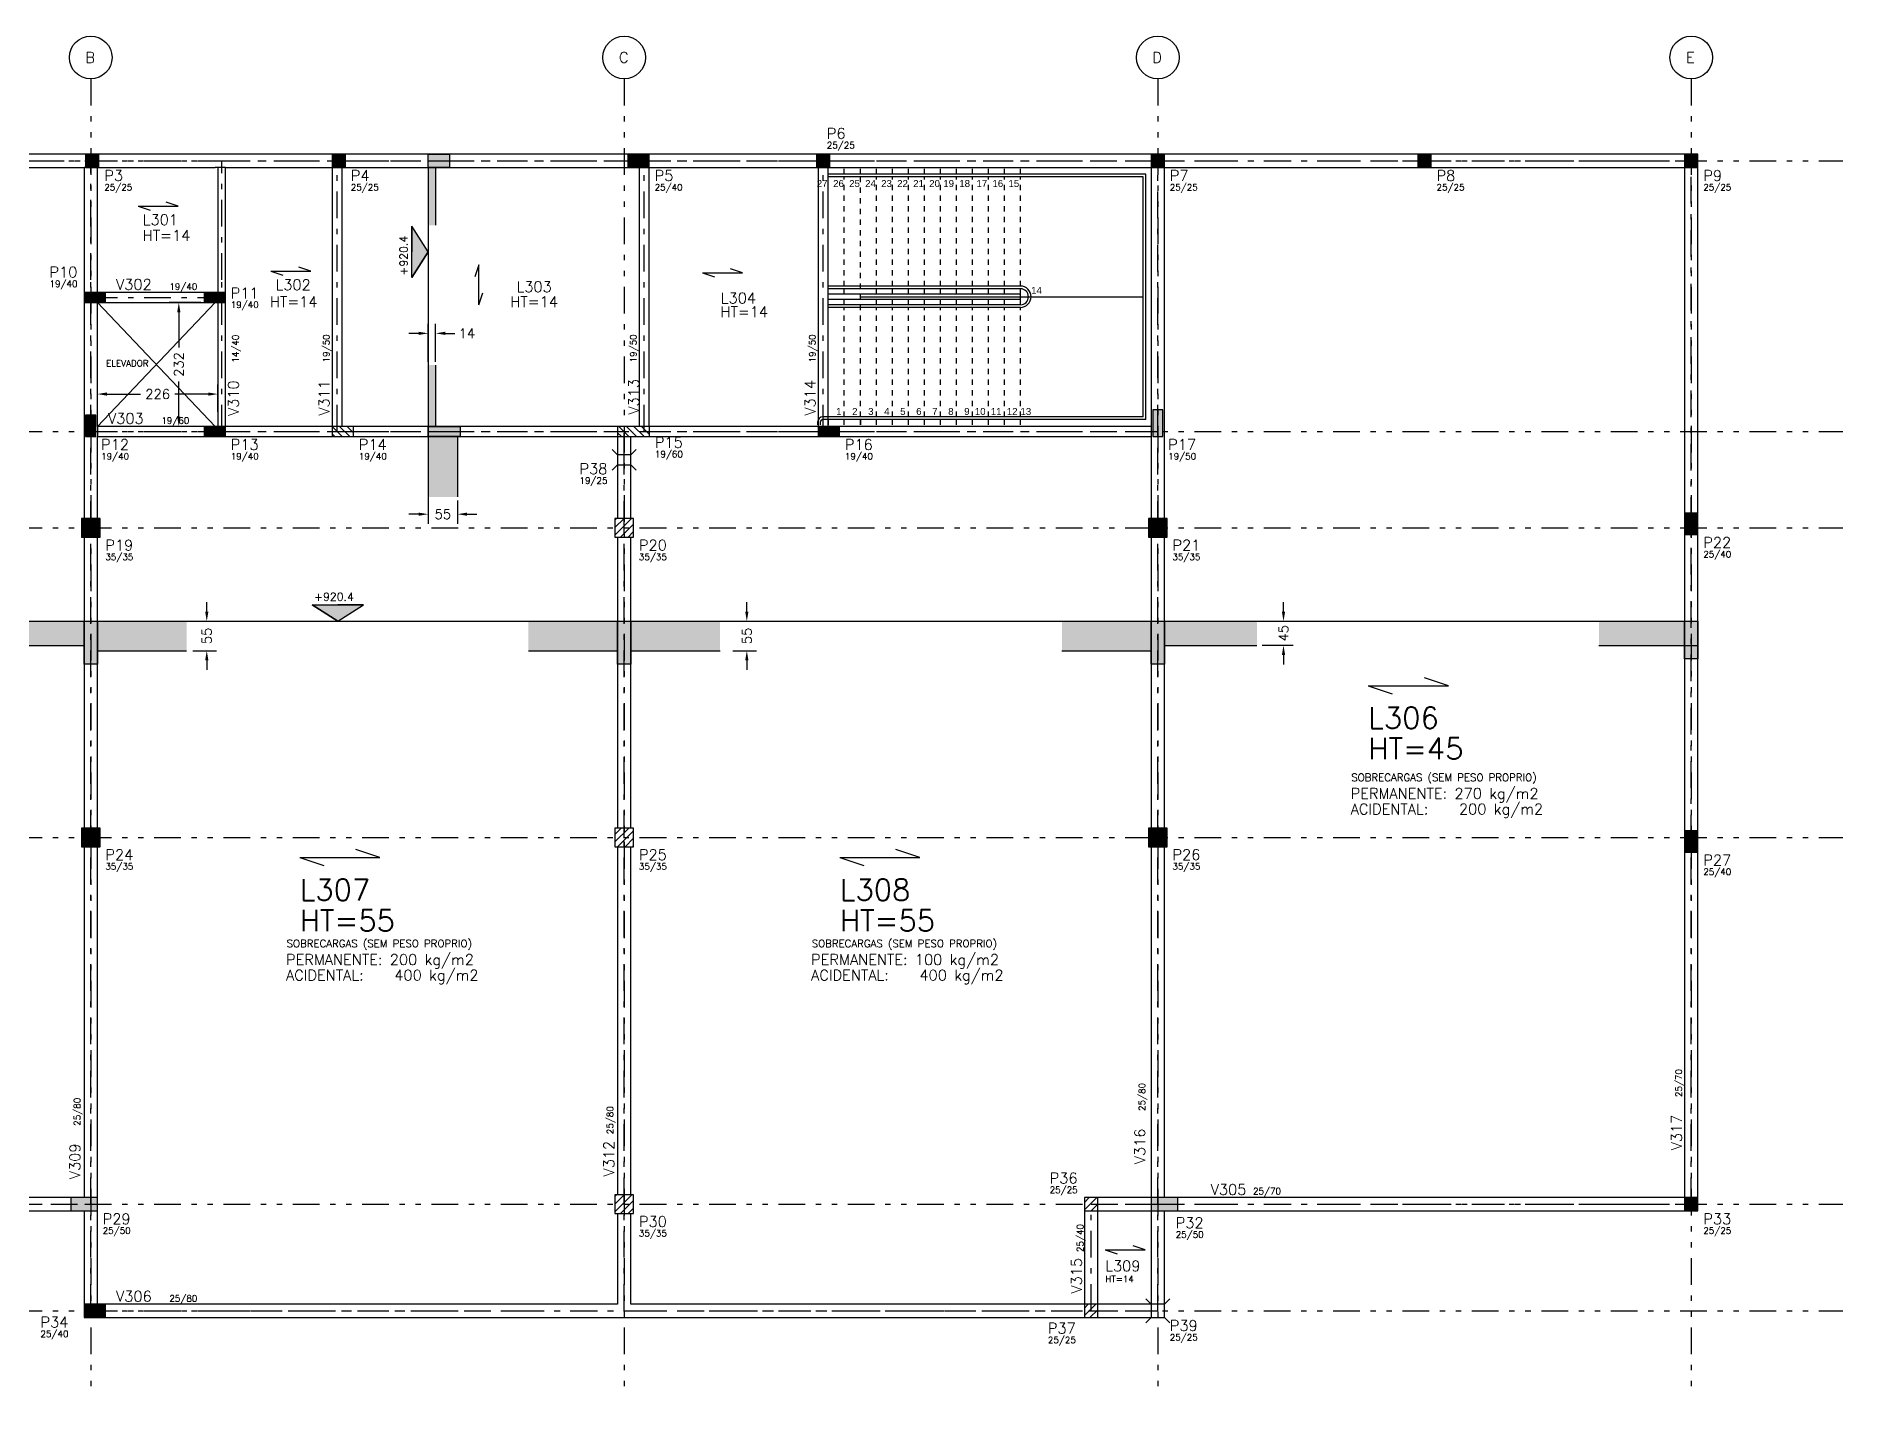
# Model space of a CAD drawing. Extents: x 264 to 383, y 0 to 84.
# Drawn here: x 283.65 to 317.51, y 37.25 to 62.71 of the extents above; entities that cross this region are included whole.
import ezdxf
from ezdxf.enums import TextEntityAlignment as Align

# ---------------------------------------------------------------- set-up
doc = ezdxf.new("R2010")
doc.units = 0
doc.header["$MEASUREMENT"] = 0
for name, pattern in [('CONTINU', [0]), ('DASHED', [0.75, 0.5, -0.25]), ('ESTILO_TQS_0003', [0.91, 0.5, -0.2, 0.01, -0.2]), ('ESTILO_TQS_0004', [1.12, 0.5, -0.2, 0.01, -0.2, 0.01, -0.2])]:
    doc.linetypes.add(name, pattern=pattern)
doc.layers.get('0').update_dxf_attribs({"linetype": 'CONTINUOUS'})
doc.layers.get('Defpoints').update_dxf_attribs({"linetype": 'CONTINUOUS'})
for name, color, linetype in [('1', 1, 'CONTINUOUS'), ('10', 10, 'CONTINUOUS'), ('2', 2, 'CONTINUOUS'), ('3', 3, 'CONTINUOUS'), ('4', 4, 'CONTINUOUS'), ('6', 6, 'CONTINUOUS'), ('7', 7, 'CONTINUOUS'), ('9', 9, 'CONTINUOUS'), ('COTA', 1, 'CONTINUOUS')]:
    doc.layers.add(name, color=color, linetype=linetype)
doc.styles.get("Standard").update_dxf_attribs({"font": 'ROMANS.SHX'})
doc.styles.add('STYLE0', font='arial.ttf', dxfattribs={"height": 0.2})
doc.dimstyles.get("Standard").update_dxf_attribs({"dimtxt": 0.18, "dimasz": 0.18, "dimexe": 0.18, "dimexo": 0.0625, "dimgap": 0.09, "dimtad": 0, "dimdec": 4, "dimzin": 0, "dimdsep": 46, "dimtxsty": 'Standard', "dimcen": 0.09, "dimadec": 0, "dimazin": 0, "dimtfac": 1, "dimtdec": 4, "dimtofl": 0, "dimtmove": 0, "dimatfit": 3, "dimfxl": 1, "dimtolj": 1, "dimtzin": 0, "dimarcsym": 0})

# ---------------------------------------------------------------- blocks, each defined once
blk = doc.blocks.new('EDCA')
at = {"layer": 'COTA'}
for p, q in [((308.167, 71.104), (308.167, 71.204)), ((308.167, 71.104), (308.167, 71.204)), ((308.467, 71.104), (308.467, 71.204)), ((308.767, 71.104), (308.767, 71.204)), ((309.067, 71.104), (309.067, 71.204)), ((309.367, 71.104), (309.367, 71.204)), ((309.667, 71.104), (309.667, 71.204)), ((309.967, 71.104), (309.967, 71.204)), ((310.267, 71.104), (310.267, 71.204)), ((310.567, 71.104), (310.567, 71.204)), ((310.867, 71.104), (310.867, 71.204)), ((311.167, 71.104), (311.167, 71.204)), ((311.467, 71.104), (311.467, 71.204)), ((311.767, 71.104), (311.767, 71.204)), ((314.117, 71.104), (308.167, 71.104)), ((314.067, 71.054), (308.167, 71.054)), ((314.067, 66.554), (314.067, 71.054)), ((314.117, 66.504), (314.117, 71.104)), ((311.767, 69.004), (308.167, 69.004)), ((308.167, 68.854), (308.167, 69.004)), ((311.767, 68.954), (308.167, 68.954)), ((308.167, 68.854), (308.167, 68.954)), ((311.767, 68.854), (308.167, 68.854)), ((311.767, 68.754), (308.167, 68.754)), ((308.167, 68.604), (308.167, 68.754)), ((308.167, 68.654), (308.167, 68.754)), ((308.467, 68.854), (308.467, 68.954)), ((308.467, 68.654), (308.467, 68.754)), ((308.767, 68.804), (314.067, 68.804)), ((309.067, 68.854), (309.067, 68.954)), ((309.067, 68.654), (309.067, 68.754)), ((309.367, 68.854), (309.367, 68.954)), ((309.367, 68.654), (309.367, 68.754)), ((309.667, 68.854), (309.667, 68.954)), ((309.667, 68.654), (309.667, 68.754)), ((309.967, 68.854), (309.967, 68.954)), ((309.967, 68.654), (309.967, 68.754)), ((310.267, 68.854), (310.267, 68.954)), ((310.267, 68.654), (310.267, 68.754)), ((310.567, 68.854), (310.567, 68.954)), ((310.567, 68.654), (310.567, 68.754)), ((310.867, 68.854), (310.867, 68.954)), ((310.867, 68.654), (310.867, 68.754)), ((311.167, 68.854), (311.167, 68.954)), ((311.167, 68.654), (311.167, 68.754)), ((311.467, 68.854), (311.467, 68.954)), ((311.467, 68.654), (311.467, 68.754)), ((311.767, 68.654), (311.767, 68.954)), ((311.767, 68.654), (308.167, 68.654)), ((311.767, 68.604), (308.167, 68.604)), ((307.967, 66.454), (307.967, 66.404)), ((308.017, 66.454), (308.017, 66.404)), ((314.067, 66.554), (308.067, 66.554)), ((314.117, 66.504), (308.067, 66.504)), ((308.167, 66.404), (308.167, 66.504)), ((308.167, 66.404), (308.167, 66.504)), ((308.167, 66.504), (308.167, 66.404)), ((308.167, 66.404), (308.167, 66.504)), ((308.467, 66.404), (308.467, 66.504)), ((308.767, 66.404), (308.767, 66.504)), ((308.767, 66.504), (308.767, 66.404)), ((309.067, 66.404), (309.067, 66.504)), ((309.367, 66.404), (309.367, 66.504)), ((309.667, 66.404), (309.667, 66.504)), ((309.967, 66.404), (309.967, 66.504)), ((310.267, 66.404), (310.267, 66.504)), ((310.567, 66.404), (310.567, 66.504)), ((310.867, 66.404), (310.867, 66.504)), ((311.167, 66.404), (311.167, 66.504)), ((311.467, 66.404), (311.467, 66.504)), ((311.767, 66.404), (311.767, 66.504))]:
    blk.add_line(p, q, dxfattribs=at)
at = {"layer": 'COTA', "linetype": 'DASHED', "ltscale": 0.2}
for p, q in [((308.167, 69.004), (308.167, 71.204)), ((308.167, 69.004), (308.167, 71.054)), ((308.467, 69.004), (308.467, 71.054)), ((308.767, 66.554), (308.767, 71.054)), ((309.067, 69.004), (309.067, 71.054)), ((309.367, 69.004), (309.367, 71.054)), ((309.667, 69.004), (309.667, 71.054)), ((309.967, 69.004), (309.967, 71.054)), ((310.267, 69.004), (310.267, 71.054)), ((310.567, 69.004), (310.567, 71.054)), ((310.867, 69.004), (310.867, 71.054)), ((311.167, 69.004), (311.167, 71.054)), ((311.467, 69.004), (311.467, 71.054)), ((311.767, 69.004), (311.767, 71.054)), ((308.167, 66.554), (308.167, 68.604)), ((308.167, 66.554), (308.167, 68.604)), ((308.467, 66.554), (308.467, 68.604)), ((309.067, 66.554), (309.067, 68.604)), ((309.367, 66.554), (309.367, 68.604)), ((309.667, 66.554), (309.667, 68.604)), ((309.967, 66.554), (309.967, 68.604)), ((310.267, 66.554), (310.267, 68.604)), ((310.567, 66.554), (310.567, 68.604)), ((310.867, 66.554), (310.867, 68.604)), ((311.167, 66.554), (311.167, 68.604)), ((311.467, 66.554), (311.467, 68.604)), ((311.767, 66.554), (311.767, 68.604))]:
    blk.add_line(p, q, dxfattribs=at)
at = {"layer": 'COTA'}
for centre, radius, start, end in [((311.767, 68.804), 0.2, 270, 90), ((311.767, 68.804), 0.15, 270, 90), ((308.067, 66.454), 0.1, 90, 180), ((308.067, 66.454), 0.05, 90, 180)]:
    blk.add_arc(centre, radius, start, end, dxfattribs=at)
at = {"linetype": 'CONTINU', "style": 'STYLE0'}
for s, p in [('27', (308.051, 70.861)), ('26', (308.358, 70.861)), ('25', (308.658, 70.861)), ('24', (308.958, 70.861)), ('23', (309.258, 70.861)), ('22', (309.558, 70.861)), ('21', (309.858, 70.861)), ('20', (310.158, 70.861)), ('19', (310.422, 70.861)), ('18', (310.722, 70.861)), ('17', (311.044, 70.861)), ('16', (311.344, 70.861)), ('15', (311.644, 70.861)), ('14', (312.07, 68.86)), ('1', (308.364, 66.59)), ('2', (308.664, 66.59)), ('3', (308.964, 66.59)), ('4', (309.264, 66.59)), ('5', (309.564, 66.59)), ('6', (309.864, 66.59)), ('7', (310.164, 66.59)), ('8', (310.464, 66.59)), ('9', (310.764, 66.59)), ('10', (311.013, 66.59)), ('11', (311.313, 66.59)), ('12', (311.613, 66.59)), ('13', (311.869, 66.59))]:
    blk.add_text(s, height=0.13, dxfattribs=at).set_placement(p, align=Align.CENTER)
blk = doc.blocks.new('*D1048')
at = {"color": 0, "linetype": 'Continuous', "lineweight": -2, "transparency": 16777216}
for p, q in [((284.796, 55.672), (284.796, 56.186)), ((284.976, 56.006), (285.605, 56.006)), ((286.876, 56.006), (286.248, 56.006)), ((287.056, 55.672), (287.056, 56.186))]:
    blk.add_line(p, q, dxfattribs=at)
at = {"color": 0, "linetype": 'Continuous', "transparency": 16777216}
for points in [[(284.976, 56.036), (284.976, 55.976), (284.796, 56.006)], [(286.876, 56.036), (286.876, 55.976), (287.056, 56.006)]]:
    blk.add_solid(points, dxfattribs=at)
at = {"layer": 'Defpoints', "color": 0, "linetype": 'Continuous', "transparency": 16777216}
for p in [(287.056, 56.006), (284.796, 55.61), (287.056, 55.61)]:
    blk.add_point(p, dxfattribs=at)
at = {"color": 0, "linetype": 'Continuous', "transparency": 16777216, "insert": (285.926, 56.006), "char_height": 0.18, "attachment_point": 5}
blk.add_mtext('\\A1;226', dxfattribs=at)
blk = doc.blocks.new('*D1049')
at = {"color": 0, "linetype": 'Continuous', "lineweight": -2, "transparency": 16777216}
for p, q in [((286.734, 57.72), (286.143, 57.72)), ((286.323, 57.54), (286.323, 56.881)), ((286.323, 55.58), (286.323, 56.239)), ((286.734, 55.4), (286.143, 55.4))]:
    blk.add_line(p, q, dxfattribs=at)
at = {"color": 0, "linetype": 'Continuous', "transparency": 16777216}
for points in [[(286.293, 57.54), (286.353, 57.54), (286.323, 57.72)], [(286.293, 55.58), (286.353, 55.58), (286.323, 55.4)]]:
    blk.add_solid(points, dxfattribs=at)
at = {"layer": 'Defpoints', "color": 0, "linetype": 'Continuous', "transparency": 16777216}
for p in [(286.323, 57.72), (286.796, 57.72), (286.796, 55.4)]:
    blk.add_point(p, dxfattribs=at)
at = {"color": 0, "linetype": 'Continuous', "transparency": 16777216, "insert": (286.323, 56.56), "char_height": 0.18, "attachment_point": 5, "rotation": 90}
blk.add_mtext('\\A1;232', dxfattribs=at)
blk = doc.blocks.new('*D1144')
at = {"layer": '1', "color": 0, "linetype": 'Continuous', "lineweight": -2, "transparency": 16777216}
for p, q in [((290.997, 56.611), (290.997, 57.324)), ((291.137, 56.611), (291.137, 57.324)), ((290.817, 57.144), (290.637, 57.144)), ((291.317, 57.144), (291.497, 57.144))]:
    blk.add_line(p, q, dxfattribs=at)
at = {"layer": '1', "color": 0, "linetype": 'Continuous', "transparency": 16777216}
for points in [[(290.817, 57.174), (290.817, 57.114), (290.997, 57.144)], [(291.317, 57.174), (291.317, 57.114), (291.137, 57.144)]]:
    blk.add_solid(points, dxfattribs=at)
at = {"layer": 'Defpoints', "color": 0, "linetype": 'Continuous', "transparency": 16777216}
for p in [(290.997, 57.144), (290.997, 56.548), (291.137, 56.548)]:
    blk.add_point(p, dxfattribs=at)
at = {"layer": '1', "color": 0, "linetype": 'Continuous', "transparency": 16777216, "insert": (291.724, 57.144), "char_height": 0.18, "attachment_point": 5}
blk.add_mtext('\\A1;14', dxfattribs=at)
blk = doc.blocks.new('*D1146')
at = {"layer": '1', "color": 0, "linetype": 'Continuous', "lineweight": -2, "transparency": 16777216}
for p, q in [((290.997, 54.015), (290.997, 53.575)), ((291.547, 54.015), (291.547, 53.575)), ((290.817, 53.755), (290.637, 53.755)), ((291.727, 53.755), (291.907, 53.755))]:
    blk.add_line(p, q, dxfattribs=at)
at = {"layer": '1', "color": 0, "linetype": 'Continuous', "transparency": 16777216}
for points in [[(290.817, 53.785), (290.817, 53.725), (290.997, 53.755)], [(291.727, 53.785), (291.727, 53.725), (291.547, 53.755)]]:
    blk.add_solid(points, dxfattribs=at)
at = {"layer": 'Defpoints', "color": 0, "linetype": 'Continuous', "transparency": 16777216}
for p in [(290.997, 54.078), (291.547, 54.078), (290.997, 53.755)]:
    blk.add_point(p, dxfattribs=at)
at = {"layer": '1', "color": 0, "linetype": 'Continuous', "transparency": 16777216, "insert": (291.272, 53.755), "char_height": 0.18, "attachment_point": 5}
blk.add_mtext('\\A1;55', dxfattribs=at)
blk = doc.blocks.new('*D1147')
at = {"layer": '1', "color": 0, "linetype": 'Continuous', "lineweight": -2, "transparency": 16777216}
for p, q in [((286.847, 51.928), (286.847, 52.108)), ((286.587, 51.748), (287.027, 51.748)), ((286.587, 51.198), (287.027, 51.198)), ((286.847, 51.018), (286.847, 50.838))]:
    blk.add_line(p, q, dxfattribs=at)
at = {"layer": '1', "color": 0, "linetype": 'Continuous', "transparency": 16777216}
for points in [[(286.817, 51.928), (286.877, 51.928), (286.847, 51.748)], [(286.817, 51.018), (286.877, 51.018), (286.847, 51.198)]]:
    blk.add_solid(points, dxfattribs=at)
at = {"layer": 'Defpoints', "color": 0, "linetype": 'Continuous', "transparency": 16777216}
for p in [(286.524, 51.748), (286.524, 51.198), (286.847, 51.198)]:
    blk.add_point(p, dxfattribs=at)
at = {"layer": '1', "color": 0, "linetype": 'Continuous', "transparency": 16777216, "insert": (286.847, 51.473), "char_height": 0.18, "attachment_point": 5, "rotation": 90}
blk.add_mtext('\\A1;55', dxfattribs=at)
blk = doc.blocks.new('*D1148')
at = {"layer": '1', "color": 0, "linetype": 'Continuous', "lineweight": -2, "transparency": 16777216}
for p, q in [((296.969, 51.928), (296.969, 52.108)), ((296.709, 51.748), (297.149, 51.748)), ((296.709, 51.198), (297.149, 51.198)), ((296.969, 51.018), (296.969, 50.838))]:
    blk.add_line(p, q, dxfattribs=at)
at = {"layer": '1', "color": 0, "linetype": 'Continuous', "transparency": 16777216}
for points in [[(296.939, 51.928), (296.999, 51.928), (296.969, 51.748)], [(296.939, 51.018), (296.999, 51.018), (296.969, 51.198)]]:
    blk.add_solid(points, dxfattribs=at)
at = {"layer": 'Defpoints', "color": 0, "linetype": 'Continuous', "transparency": 16777216}
for p in [(296.647, 51.748), (296.647, 51.198), (296.969, 51.198)]:
    blk.add_point(p, dxfattribs=at)
at = {"layer": '1', "color": 0, "linetype": 'Continuous', "transparency": 16777216, "insert": (296.969, 51.473), "char_height": 0.18, "attachment_point": 5, "rotation": 90}
blk.add_mtext('\\A1;55', dxfattribs=at)
blk = doc.blocks.new('*D1150')
at = {"layer": '1', "color": 0, "linetype": 'Continuous', "lineweight": -2, "transparency": 16777216}
for p, q in [((307.028, 51.928), (307.028, 52.108)), ((306.768, 51.748), (307.208, 51.748)), ((306.631, 51.298), (307.208, 51.298)), ((307.028, 51.118), (307.028, 50.938))]:
    blk.add_line(p, q, dxfattribs=at)
at = {"layer": '1', "color": 0, "linetype": 'Continuous', "transparency": 16777216}
for points in [[(306.998, 51.928), (307.058, 51.928), (307.028, 51.748)], [(306.998, 51.118), (307.058, 51.118), (307.028, 51.298)]]:
    blk.add_solid(points, dxfattribs=at)
at = {"layer": 'Defpoints', "color": 0, "linetype": 'Continuous', "transparency": 16777216}
for p in [(306.706, 51.748), (306.568, 51.298), (307.028, 51.298)]:
    blk.add_point(p, dxfattribs=at)
at = {"layer": '1', "color": 0, "linetype": 'Continuous', "transparency": 16777216, "insert": (307.028, 51.523), "char_height": 0.18, "attachment_point": 5, "rotation": 90}
blk.add_mtext('\\A1;45', dxfattribs=at)

msp = doc.modelspace()

# ---------------------------------------------------------------- hatches: boundary and pattern name
at = {"layer": '1', "linetype": 'Continuous'}
h = msp.add_hatch(color=8, dxfattribs=at)
h.dxf.hatch_style = 1
h.paths.add_polyline_path([(291.39673, 60.49994), (290.99673, 60.49994), (290.99673, 60.37494), (291.39673, 60.37494)])
h.paths.add_polyline_path([(291.39673, 60.37494), (290.99673, 60.37494), (290.99673, 60.24994), (291.39673, 60.24994)])
h.paths.add_polyline_path([(291.13673, 60.24994), (290.99673, 60.24994), (290.99673, 59.17111), (291.13673, 59.17111)])
h.paths.add_polyline_path([(291.13673, 56.54805), (290.99673, 56.54805), (290.99673, 55.39994), (291.13673, 55.39994)])
h.paths.add_polyline_path([(291.39673, 55.20994), (290.99673, 55.20994), (290.99673, 54.07796), (291.39673, 54.07796)])
h = msp.add_hatch(color=8, dxfattribs=at)
h.dxf.hatch_style = 1
h.paths.add_polyline_path([(291.59673, 55.39994), (290.99673, 55.39994), (290.99673, 55.30494), (291.59673, 55.30494)])
h.paths.add_polyline_path([(291.59673, 55.30494), (290.99673, 55.30494), (290.99673, 55.20994), (291.59673, 55.20994)])
h = msp.add_hatch(color=8, dxfattribs=at)
h.dxf.hatch_style = 1
h.paths.add_polyline_path([(291.54673, 55.20994), (290.99673, 55.20994), (290.99673, 54.07796), (291.54673, 54.07796)])
at = {"layer": '3', "linetype": 'Continuous'}
h = msp.add_hatch(color=3, dxfattribs=at)
h.dxf.hatch_style = 1
h.paths.add_polyline_path([(290.68928, 59.15481), (290.68928, 58.67191), (290.68928, 58.18901), (290.99673, 58.67191)])
h = msp.add_hatch(color=3, dxfattribs=at)
h.dxf.hatch_style = 1
h.paths.add_polyline_path([(289.7868, 52.05541), (289.3039, 52.05541), (288.821, 52.05541), (289.3039, 51.74796)])
h = msp.add_hatch(color=8, dxfattribs=at)
h.dxf.hatch_style = 1
h.paths.add_polyline_path([(276.40777, 51.74796), (274.79637, 51.74796), (274.79637, 51.29796), (276.40777, 51.29796)])
h.paths.add_polyline_path([(274.67137, 51.74796), (274.54637, 51.74796), (274.54637, 51.04796), (274.67137, 51.04796)])
h.paths.add_polyline_path([(274.79637, 51.74796), (274.67137, 51.74796), (274.67137, 51.04796), (274.79637, 51.04796)])
h.paths.add_polyline_path([(284.54637, 51.74796), (282.93498, 51.74796), (282.93498, 51.29796), (284.54637, 51.29796)])
h.paths.add_polyline_path([(286.46765, 51.74796), (284.79637, 51.74796), (284.79637, 51.19796), (286.46765, 51.19796)])
h.paths.add_polyline_path([(294.54637, 51.74796), (292.8751, 51.74796), (292.8751, 51.19796), (294.54637, 51.19796)])
h.paths.add_polyline_path([(296.46765, 51.74796), (294.79637, 51.74796), (294.79637, 51.19796), (296.46765, 51.19796)])
h.paths.add_polyline_path([(294.67137, 51.74796), (294.54637, 51.74796), (294.54637, 51.19796), (294.54637, 50.94796), (294.67137, 50.94796)])
h.paths.add_polyline_path([(294.79637, 51.74796), (294.67137, 51.74796), (294.67137, 50.94796), (294.79637, 50.94796)])
h.paths.add_polyline_path([(304.54637, 51.74796), (302.8751, 51.74796), (302.8751, 51.19796), (304.54637, 51.19796)])
h.paths.add_polyline_path([(306.53014, 51.74796), (304.79637, 51.74796), (304.79637, 51.29796), (306.53014, 51.29796)])
h.paths.add_polyline_path([(304.67137, 51.74796), (304.54637, 51.74796), (304.54637, 50.94796), (304.67137, 50.94796)])
h.paths.add_polyline_path([(304.79637, 51.74796), (304.67137, 51.74796), (304.67137, 50.94796), (304.79637, 50.94796)])
h.paths.add_polyline_path([(314.54637, 51.74796), (312.93936, 51.74796), (312.93936, 51.29796), (314.54637, 51.29796)])
h.paths.add_polyline_path([(314.67137, 51.74796), (314.54637, 51.74796), (314.54637, 51.29796), (314.67137, 51.29796)])
h.paths.add_polyline_path([(314.79637, 51.74796), (314.67137, 51.74796), (314.67137, 51.29796), (314.79637, 51.29796)])
h.paths.add_polyline_path([(314.67137, 51.29796), (314.54637, 51.29796), (314.54637, 51.04796), (314.67137, 51.04796)])
h.paths.add_polyline_path([(314.79637, 51.29796), (314.67137, 51.29796), (314.67137, 51.04796), (314.79637, 51.04796)])
at = {"layer": '9', "linetype": 'Continuous'}
h = msp.add_hatch(color=8, dxfattribs=at)
h.dxf.hatch_style = 1
h.paths.add_polyline_path([(284.67137, 51.74796), (284.54637, 51.74796), (284.54637, 51.34796), (284.67137, 51.34796)])
h.paths.add_polyline_path([(284.79637, 51.74796), (284.67137, 51.74796), (284.67137, 51.34796), (284.79637, 51.34796)])
h.paths.add_polyline_path([(284.67137, 51.34796), (284.54637, 51.34796), (284.54637, 50.94796), (284.67137, 50.94796)])
h.paths.add_polyline_path([(284.79637, 51.34796), (284.67137, 51.34796), (284.67137, 50.94796), (284.79637, 50.94796)])

# ---------------------------------------------------------------- linework, layer by layer
at = {"layer": '1', "linetype": 'Continuous'}
for p, q in [((290.99673, 60.24994), (290.99673, 53.68642)), ((291.13673, 60.24994), (291.13673, 59.17111)), ((291.13673, 56.54805), (291.13673, 55.39994)), ((289.19637, 55.39994), (289.38642, 55.20994)), ((289.19637, 55.25856), (289.245, 55.20994)), ((289.33784, 55.39994), (289.52784, 55.20994)), ((289.47926, 55.39994), (289.59637, 55.28283)), ((291.54673, 55.20994), (291.54673, 54.07796)), ((294.54637, 55.28257), (294.61901, 55.20994)), ((294.57043, 55.39994), (294.76043, 55.20994)), ((294.71185, 55.39994), (294.90185, 55.20994)), ((294.85327, 55.39994), (295.04327, 55.20994)), ((294.9947, 55.39994), (295.14637, 55.24826)), ((295.13612, 55.39994), (295.14637, 55.38968)), ((294.54637, 54.86994), (294.44637, 54.96994)), ((294.79637, 54.86994), (294.89637, 54.96994)), ((294.54637, 54.67994), (294.44637, 54.57994)), ((294.79637, 54.67994), (294.89637, 54.57994)), ((294.49637, 53.36181), (294.8095, 53.67494)), ((294.49637, 53.50323), (294.66808, 53.67494)), ((294.49637, 53.64465), (294.52665, 53.67494)), ((294.60092, 53.32494), (294.84637, 53.57039)), ((294.74234, 53.32494), (294.84637, 53.42897)), ((274.54637, 51.74796), (314.79637, 51.74796)), ((282.93498, 51.29796), (284.54637, 51.29796)), ((284.79637, 51.19796), (286.46765, 51.19796)), ((292.8751, 51.19796), (294.54637, 51.19796)), ((294.79637, 51.19796), (296.46765, 51.19796)), ((302.8751, 51.19796), (304.54637, 51.19796)), ((304.79637, 51.29796), (306.53014, 51.29796)), ((312.93936, 51.29796), (314.79637, 51.29796)), ((294.49637, 47.61501), (294.7563, 47.87494)), ((294.49637, 47.75643), (294.61488, 47.87494)), ((294.54772, 47.52494), (294.84637, 47.82358)), ((294.68914, 47.52494), (294.84637, 47.68216)), ((294.83057, 47.52494), (294.84637, 47.54074)), ((294.49637, 40.68536), (294.81095, 40.99994)), ((294.49637, 40.82678), (294.66953, 40.99994)), ((294.49637, 40.9682), (294.5281, 40.99994)), ((294.60237, 40.64994), (294.84637, 40.89394)), ((294.74379, 40.64994), (294.84637, 40.75252)), ((303.29637, 40.71723), (303.52907, 40.94994)), ((303.29637, 40.85866), (303.38765, 40.94994)), ((303.42049, 40.69994), (303.54637, 40.82581)), ((303.29637, 38.73734), (303.50897, 38.94994)), ((303.29637, 38.87876), (303.36755, 38.94994)), ((304.54637, 38.94994), (304.44637, 39.04994)), ((304.79637, 38.94994), (304.89637, 39.04994)), ((303.40039, 38.69994), (303.54637, 38.84591)), ((303.54181, 38.69994), (303.54637, 38.70449)), ((304.54637, 38.69994), (304.44637, 38.59994)), ((304.79637, 38.69994), (304.89637, 38.59994))]:
    msp.add_line(p, q, dxfattribs=at)
for points in [[(290.99673, 55.39994), (291.59673, 55.39994), (291.59673, 55.20994), (290.99673, 55.20994)], [(284.54637, 51.74796), (284.79637, 51.74796), (284.79637, 50.94796), (284.54637, 50.94796)], [(294.54637, 51.74796), (294.79637, 51.74796), (294.79637, 50.94796), (294.54637, 50.94796)], [(304.54637, 51.74796), (304.79637, 51.74796), (304.79637, 50.94796), (304.54637, 50.94796)], [(314.54637, 51.74796), (314.79637, 51.74796), (314.79637, 51.04796), (314.54637, 51.04796)]]:
    msp.add_lwpolyline(points, close=True, dxfattribs=at)
for points in [[(284.57637, 60.24994), (284.82637, 60.24994), (284.82637, 60.49994)], [(284.57637, 60.24994), (284.82637, 60.49994), (284.57637, 60.49994)], [(284.57637, 60.24994), (284.57637, 60.49994), (284.57637, 60.24994)], [(289.19637, 60.24994), (289.44637, 60.24994), (289.44637, 60.49994)], [(289.19637, 60.24994), (289.44637, 60.49994), (289.19637, 60.49994)], [(289.19637, 60.24994), (289.19637, 60.49994), (289.19637, 60.24994)], [(295.14137, 60.24994), (295.14137, 60.49994), (294.74137, 60.49994)], [(295.14137, 60.24994), (294.74137, 60.49994), (294.74137, 60.24994)], [(298.52637, 60.24994), (298.52637, 60.49994), (298.27637, 60.49994)], [(298.52637, 60.24994), (298.27637, 60.49994), (298.27637, 60.24994)], [(304.54637, 60.24994), (304.79637, 60.24994), (304.79637, 60.49994)], [(304.54637, 60.24994), (304.79637, 60.49994), (304.54637, 60.49994)], [(304.54637, 60.24994), (304.54637, 60.49994), (304.54637, 60.24994)], [(309.54637, 60.24994), (309.79637, 60.24994), (309.79637, 60.49994)], [(309.54637, 60.24994), (309.79637, 60.49994), (309.54637, 60.49994)], [(309.54637, 60.24994), (309.54637, 60.49994), (309.54637, 60.24994)], [(314.54637, 60.24994), (314.79637, 60.24994), (314.79637, 60.49994)], [(314.54637, 60.24994), (314.79637, 60.49994), (314.54637, 60.49994)], [(314.54637, 60.24994), (314.54637, 60.49994), (314.54637, 60.24994)], [(295.14137, 60.24994), (294.74137, 60.24994), (295.14137, 60.24994)], [(298.52637, 60.24994), (298.27637, 60.24994), (298.52637, 60.24994)], [(284.94637, 57.71994), (284.94637, 57.90994), (284.54637, 57.90994)], [(284.94637, 57.71994), (284.54637, 57.90994), (284.54637, 57.71994)], [(287.19637, 57.71993), (287.19637, 57.90993), (286.79637, 57.90993)], [(287.19637, 57.71993), (286.79637, 57.90993), (286.79637, 57.71993)], [(284.94637, 57.71994), (284.54637, 57.71994), (284.94637, 57.71994)], [(287.19637, 57.71993), (286.79637, 57.71993), (287.19637, 57.71993)], [(284.57637, 55.20994), (284.76637, 55.20994), (284.76637, 55.60994)], [(284.57637, 55.20994), (284.76637, 55.60994), (284.57637, 55.60994)], [(284.57637, 55.20994), (284.57637, 55.60994), (284.57637, 55.20994)], [(304.57637, 55.20994), (304.76637, 55.20994), (304.76637, 55.70994)], [(304.57637, 55.20994), (304.76637, 55.70994), (304.57637, 55.70994)], [(304.57637, 55.20994), (304.57637, 55.70994), (304.57637, 55.20994)], [(287.19637, 55.20994), (287.19637, 55.39994), (286.79637, 55.39994)], [(287.19637, 55.20994), (286.79637, 55.39994), (286.79637, 55.20994)], [(287.19637, 55.20994), (286.79637, 55.20994), (287.19637, 55.20994)], [(298.70692, 55.20994), (298.70692, 55.39994), (298.30692, 55.39994)], [(298.70692, 55.20994), (298.30692, 55.39994), (298.30692, 55.20994)], [(298.70692, 55.20994), (298.30692, 55.20994), (298.70692, 55.20994)], [(284.49637, 53.32494), (284.84637, 53.32494), (284.84637, 53.67494)], [(284.49637, 53.32494), (284.84637, 53.67494), (284.49637, 53.67494)], [(284.49637, 53.32494), (284.49637, 53.67494), (284.49637, 53.32494)], [(304.49637, 53.32494), (304.84637, 53.32494), (304.84637, 53.67494)], [(304.49637, 53.32494), (304.84637, 53.67494), (304.49637, 53.67494)], [(304.49637, 53.32494), (304.49637, 53.67494), (304.49637, 53.32494)], [(314.54637, 53.37494), (314.79637, 53.37494), (314.79637, 53.77494)], [(314.54637, 53.37494), (314.79637, 53.77494), (314.54637, 53.77494)], [(314.54637, 53.37494), (314.54637, 53.77494), (314.54637, 53.37494)], [(284.49637, 47.52494), (284.84637, 47.52494), (284.84637, 47.87494)], [(284.49637, 47.52494), (284.84637, 47.87494), (284.49637, 47.87494)], [(284.49637, 47.52494), (284.49637, 47.87494), (284.49637, 47.52494)], [(304.49637, 47.52494), (304.84637, 47.52494), (304.84637, 47.87494)], [(304.49637, 47.52494), (304.84637, 47.87494), (304.49637, 47.87494)], [(304.49637, 47.52494), (304.49637, 47.87494), (304.49637, 47.52494)], [(314.54637, 47.42494), (314.79637, 47.42494), (314.79637, 47.82494)], [(314.54637, 47.42494), (314.79637, 47.82494), (314.54637, 47.82494)], [(314.54637, 47.42494), (314.54637, 47.82494), (314.54637, 47.42494)], [(284.79637, 40.69994), (284.79637, 40.94994), (284.29637, 40.94994)], [(284.79637, 40.69994), (284.29637, 40.94994), (284.29637, 40.69994)], [(284.79637, 40.69994), (284.29637, 40.69994), (284.79637, 40.69994)], [(305.04637, 40.69994), (305.04637, 40.94994), (304.54637, 40.94994)], [(305.04637, 40.69994), (304.54637, 40.94994), (304.54637, 40.69994)], [(305.04637, 40.69994), (304.54637, 40.69994), (305.04637, 40.69994)], [(314.54637, 40.69994), (314.79637, 40.69994), (314.79637, 40.94994)], [(314.54637, 40.69994), (314.79637, 40.94994), (314.54637, 40.94994)], [(314.54637, 40.69994), (314.54637, 40.94994), (314.54637, 40.69994)], [(284.94637, 38.69994), (284.94637, 38.94994), (284.54637, 38.94994)], [(284.94637, 38.69994), (284.54637, 38.94994), (284.54637, 38.69994)], [(284.94637, 38.69994), (284.54637, 38.69994), (284.94637, 38.69994)]]:
    msp.add_solid(points, dxfattribs=at)
at = {"layer": '10', "linetype": 'Continuous'}
msp.add_lwpolyline([(290.99673, 60.49994), (291.39673, 60.49994), (291.39673, 60.24994), (290.99673, 60.24994)], close=True, dxfattribs=at)
at = {"layer": '2', "linetype": 'ESTILO_TQS_0003'}
for p, q in [((279.67137, 60.37494), (284.67137, 60.37494)), ((284.67137, 60.37494), (287.10137, 60.37494)), ((284.67137, 58.14494), (284.67137, 60.37494)), ((287.10137, 60.37494), (289.29137, 60.37494)), ((287.12637, 58.14494), (287.12637, 60.37494)), ((289.29137, 60.37494), (295.04637, 60.37494)), ((289.29137, 55.30494), (289.29137, 60.37494)), ((295.04637, 60.37494), (298.40137, 60.37494)), ((295.04637, 55.30494), (295.04637, 60.37494)), ((298.40137, 60.37494), (304.67137, 60.37494)), ((298.40137, 55.30494), (298.40137, 60.37494)), ((304.67137, 60.37494), (309.67137, 60.37494)), ((304.67137, 55.30494), (304.67137, 60.37494)), ((309.67137, 60.37494), (314.67137, 60.37494)), ((314.67137, 53.57494), (314.67137, 60.37494)), ((284.67137, 55.30494), (284.67137, 58.14494)), ((287.12637, 55.30494), (287.12637, 58.14494)), ((284.67137, 57.81494), (287.10137, 57.81494)), ((284.67137, 53.49994), (284.67137, 55.30494)), ((284.67137, 55.30494), (287.10137, 55.30494)), ((287.10137, 55.30494), (289.29137, 55.30494)), ((289.29137, 55.30494), (294.67137, 55.30494)), ((294.67137, 54.77494), (294.67137, 55.30494)), ((295.04637, 55.30494), (298.40137, 55.30494)), ((298.40137, 55.30494), (304.67137, 55.30494)), ((304.67137, 53.49994), (304.67137, 55.30494)), ((294.67137, 53.49994), (294.67137, 54.77494)), ((314.67137, 47.62494), (314.67137, 53.57494)), ((284.67137, 47.69994), (284.67137, 53.49994)), ((294.67137, 47.69994), (294.67137, 53.49994)), ((304.67137, 47.69994), (304.67137, 53.49994)), ((284.67137, 40.82494), (284.67137, 47.69994)), ((294.67137, 40.82494), (294.67137, 47.69994)), ((304.67137, 40.82494), (304.67137, 47.69994)), ((314.67137, 40.82494), (314.67137, 47.62494)), ((275.92137, 40.82494), (284.67137, 40.82494)), ((284.67137, 38.82494), (284.67137, 40.82494)), ((294.67137, 38.82494), (294.67137, 40.82494)), ((303.42137, 40.82494), (304.67137, 40.82494)), ((303.42137, 38.82494), (303.42137, 40.82494)), ((304.67137, 40.82494), (314.67137, 40.82494)), ((304.67137, 38.82494), (304.67137, 40.82494)), ((284.67137, 38.82494), (294.67137, 38.82494)), ((294.67137, 38.82494), (303.42137, 38.82494)), ((303.42137, 38.82494), (304.67137, 38.82494))]:
    msp.add_line(p, q, dxfattribs=at)
at = {"layer": '2', "linetype": 'Continuous'}
for p, q in [((284.70137, 60.37494), (284.70137, 60.37494)), ((289.32137, 60.37494), (289.32137, 60.37494)), ((294.94137, 60.37494), (294.94137, 60.37494)), ((298.40137, 60.37494), (298.40137, 60.37494)), ((304.67137, 60.37494), (304.67137, 60.37494)), ((309.67137, 60.37494), (309.67137, 60.37494)), ((314.67137, 60.37494), (314.67137, 60.37494)), ((284.74637, 57.81494), (284.74637, 57.81494)), ((284.79637, 57.71994), (287.00637, 55.39994)), ((284.79637, 55.39994), (287.00637, 57.71993)), ((286.99637, 57.81493), (286.99637, 57.81493)), ((284.67137, 55.40994), (284.67137, 55.40994)), ((286.99637, 55.30494), (286.99637, 55.30494)), ((289.39637, 55.30494), (289.39637, 55.30494)), ((294.84637, 55.30494), (294.84637, 55.30494)), ((298.50692, 55.30494), (298.50692, 55.30494)), ((304.67137, 55.45994), (304.67137, 55.45994)), ((294.67137, 54.77494), (294.67137, 54.77494)), ((314.67137, 53.57494), (314.67137, 53.57494)), ((284.67137, 53.49994), (284.67137, 53.49994)), ((294.67137, 53.49994), (294.67137, 53.49994)), ((304.67137, 53.49994), (304.67137, 53.49994)), ((284.67137, 47.69994), (284.67137, 47.69994)), ((294.67137, 47.69994), (294.67137, 47.69994)), ((304.67137, 47.69994), (304.67137, 47.69994)), ((314.67137, 47.62494), (314.67137, 47.62494)), ((284.54637, 40.82494), (284.54637, 40.82494)), ((294.67137, 40.82494), (294.67137, 40.82494)), ((303.42137, 40.82494), (303.42137, 40.82494)), ((304.79637, 40.82494), (304.79637, 40.82494)), ((314.67137, 40.82494), (314.67137, 40.82494)), ((284.74637, 38.82494), (284.74637, 38.82494)), ((303.42137, 38.82494), (303.42137, 38.82494)), ((304.67137, 38.82494), (304.67137, 38.82494))]:
    msp.add_line(p, q, dxfattribs=at)
at = {"layer": '3', "linetype": 'Continuous'}
for p, q in [((286.31201, 59.52763), (286.08701, 59.60263)), ((285.56201, 59.52763), (286.31201, 59.52763)), ((285.56201, 59.52763), (285.78701, 59.45263)), ((288.05052, 58.30818), (288.80052, 58.30818)), ((288.05052, 58.30818), (288.27552, 58.23318)), ((288.80052, 58.30818), (288.57552, 58.38318)), ((291.94887, 58.42553), (291.87387, 58.20053)), ((291.94887, 57.67553), (291.94887, 58.42553)), ((296.139, 58.28061), (296.889, 58.28061)), ((296.139, 58.28061), (296.364, 58.20561)), ((296.889, 58.28061), (296.664, 58.35561)), ((291.94887, 57.67553), (292.02387, 57.90053)), ((284.29637, 40.94994), (276.21356, 40.94994)), ((303.68709, 39.96809), (304.43709, 39.96809)), ((303.68709, 39.96809), (303.91209, 39.89309)), ((304.43709, 39.96809), (304.21209, 40.04309))]:
    msp.add_line(p, q, dxfattribs=at)
at = {"layer": '3', "color": 3, "linetype": 'Continuous'}
for p, q in [((290.68928, 58.18901), (290.68928, 59.15481)), ((290.68928, 59.15481), (290.68928, 58.67191)), ((290.99673, 58.67191), (290.68928, 59.15481)), ((290.99673, 58.67191), (290.68928, 58.18901)), ((290.68928, 58.18901), (290.99673, 58.67191)), ((288.821, 52.05541), (289.7868, 52.05541)), ((289.3039, 51.74796), (288.821, 52.05541)), ((288.821, 52.05541), (289.3039, 51.74796)), ((289.7868, 52.05541), (289.3039, 52.05541)), ((289.3039, 51.74796), (289.7868, 52.05541))]:
    msp.add_line(p, q, dxfattribs=at)
at = {"layer": '3', "color": 6, "linetype": 'Continuous'}
for p, q in [((308.61786, 50.54078), (310.11786, 50.54078)), ((308.61786, 50.54078), (309.06786, 50.39078)), ((310.11786, 50.54078), (309.66786, 50.69078)), ((290.09073, 47.31934), (289.64073, 47.46934)), ((300.21379, 47.31934), (299.76379, 47.46934)), ((288.59073, 47.31934), (290.09073, 47.31934)), ((288.59073, 47.31934), (289.04073, 47.16934)), ((298.71379, 47.31934), (300.21379, 47.31934)), ((298.71379, 47.31934), (299.16379, 47.16934))]:
    msp.add_line(p, q, dxfattribs=at)
at = {"layer": '3', "linetype": 'Continuous'}
for points in [[(284.57637, 60.49994), (279.79637, 60.49994)], [(287.10137, 60.49994), (284.82637, 60.49994)], [(289.19637, 60.49994), (287.10137, 60.49994)], [(294.74137, 60.49994), (289.44637, 60.49994)], [(298.27637, 60.49994), (295.14137, 60.49994)], [(304.54637, 60.49994), (298.52637, 60.49994)], [(309.54637, 60.49994), (304.79637, 60.49994)], [(314.54637, 60.49994), (309.79637, 60.49994)], [(279.79637, 60.24994), (284.54637, 60.24994)], [(284.54637, 60.24994), (284.54637, 58.23994)], [(284.57637, 60.24994), (284.54637, 60.24994)], [(284.79637, 58.23994), (284.79637, 60.24994)], [(284.82637, 60.24994), (287.00637, 60.24994)], [(287.19637, 60.24994), (287.00637, 60.24994)], [(287.05637, 60.24994), (287.05637, 55.39994)], [(287.19637, 60.24994), (289.19637, 60.24994)], [(287.19637, 58.23993), (287.19637, 60.24994)], [(289.19637, 60.24994), (289.19637, 55.39994)], [(289.38637, 55.39994), (289.38637, 60.24994)], [(289.44637, 60.24994), (294.74137, 60.24994)], [(294.95137, 60.24994), (294.95137, 55.39994)], [(295.14137, 60.24994), (298.27637, 60.24994)], [(295.14137, 55.39994), (295.14137, 60.24994)], [(298.30637, 60.24994), (298.30637, 55.39994)], [(298.49637, 55.39994), (298.49637, 60.24994)], [(298.52637, 60.24994), (304.54637, 60.24994)], [(304.54637, 60.24994), (304.54637, 55.39994)], [(304.79637, 60.24994), (309.54637, 60.24994)], [(304.79637, 55.30494), (304.79637, 60.24994)], [(309.79637, 60.24994), (314.54637, 60.24994)], [(314.54637, 60.24994), (314.54637, 53.77494)], [(314.79637, 53.77494), (314.79637, 60.24994)], [(284.54637, 58.23994), (284.54637, 55.30494)], [(284.79637, 55.39994), (284.79637, 58.23994)], [(286.79637, 57.90994), (284.94637, 57.90994)], [(287.19637, 55.39994), (287.19637, 58.23993)], [(284.94637, 57.71994), (286.79637, 57.71994)], [(284.54637, 55.30494), (284.54637, 53.67494)], [(284.79637, 55.39994), (284.79637, 55.20994)], [(286.79637, 55.39994), (284.79637, 55.39994)], [(284.79637, 53.67494), (284.79637, 55.20994)], [(284.79637, 55.20994), (286.79637, 55.20994)], [(289.19637, 55.39994), (287.19637, 55.39994)], [(287.19637, 55.20994), (289.19637, 55.20994)], [(294.54637, 55.39994), (289.59637, 55.39994)], [(289.59637, 55.20994), (294.54637, 55.20994)], [(294.54637, 55.20994), (294.54637, 54.86994)], [(294.79637, 54.86994), (294.79637, 55.20994)], [(298.30637, 55.39994), (295.14637, 55.39994)], [(295.14637, 55.20994), (298.30692, 55.20994)], [(304.54637, 55.39994), (298.70692, 55.39994)], [(298.70692, 55.20994), (304.54637, 55.20994)], [(304.54637, 55.39994), (304.54637, 55.20994)], [(304.54637, 55.20994), (304.54637, 53.67494)], [(304.79637, 53.67494), (304.79637, 55.30494)], [(294.54637, 54.67994), (294.54637, 53.67494)], [(294.79637, 53.67494), (294.79637, 54.67994)], [(284.54637, 53.32494), (284.54637, 47.87494)], [(284.79637, 47.87494), (284.79637, 53.32494)], [(294.54637, 53.32494), (294.54637, 47.87494)], [(294.79637, 47.87494), (294.79637, 53.32494)], [(304.54637, 53.32494), (304.54637, 47.87494)], [(304.79637, 47.87494), (304.79637, 53.32494)], [(314.54637, 53.37494), (314.54637, 47.82494)], [(314.79637, 47.82494), (314.79637, 53.37494)], [(284.54637, 47.52494), (284.54637, 40.94994)], [(284.79637, 40.94994), (284.79637, 47.52494)], [(294.54637, 47.52494), (294.54637, 40.99994)], [(294.79637, 40.99994), (294.79637, 47.52494)], [(304.54637, 47.52494), (304.54637, 40.94994)], [(304.79637, 40.94994), (304.79637, 47.52494)], [(314.54637, 47.42494), (314.54637, 40.94994)], [(314.79637, 40.94994), (314.79637, 47.42494)], [(275.92137, 40.69994), (284.29637, 40.69994)], [(284.54637, 40.69994), (284.54637, 38.94994)], [(284.79637, 38.94994), (284.79637, 40.69994)], [(294.54637, 40.64994), (294.54637, 38.94994)], [(294.79637, 38.94994), (294.79637, 40.64994)], [(303.29637, 40.69994), (303.29637, 38.94994)], [(304.54637, 40.94994), (303.54637, 40.94994)], [(303.54637, 40.69994), (304.54637, 40.69994)], [(303.54637, 38.94994), (303.54637, 40.69994)], [(304.54637, 40.69994), (304.54637, 38.94994)], [(304.79637, 38.94994), (304.79637, 40.69994)], [(314.54637, 40.94994), (305.04637, 40.94994)], [(305.04637, 40.69994), (314.54637, 40.69994)], [(294.54637, 38.94994), (284.94637, 38.94994)], [(303.29637, 38.94994), (294.79637, 38.94994)], [(304.54637, 38.94994), (303.54637, 38.94994)], [(284.94637, 38.69994), (294.67137, 38.69994)], [(294.67137, 38.69994), (303.29637, 38.69994)], [(303.54637, 38.69994), (304.54637, 38.69994)]]:
    msp.add_lwpolyline(points, dxfattribs=at)
at = {"layer": '4', "linetype": 'ESTILO_TQS_0004'}
for p, q in [((284.67137, 61.91309), (284.67137, 37.25329)), ((294.67137, 61.91309), (294.67137, 37.25329)), ((304.67137, 61.91309), (304.67137, 37.25329)), ((314.67137, 61.91309), (314.67137, 37.25329)), ((272.86066, 60.37494), (317.51216, 60.37494)), ((272.86066, 55.30494), (317.51216, 55.30494)), ((272.86066, 53.49994), (317.51216, 53.49994)), ((272.86066, 47.69994), (317.51216, 47.69994)), ((272.86066, 40.82494), (317.51216, 40.82494)), ((272.86066, 38.82494), (317.51216, 38.82494))]:
    msp.add_line(p, q, dxfattribs=at)
at = {"layer": '4', "linetype": 'Continuous'}
for centre in [(284.67137, 62.31309), (294.67137, 62.31309), (304.67137, 62.31309), (314.67137, 62.31309)]:
    msp.add_circle(centre, 0.4, dxfattribs=at)
at = {"layer": '6', "linetype": 'Continuous'}
for points in [[(284.57637, 60.24994), (284.82637, 60.24994), (284.82637, 60.49994), (284.57637, 60.49994), (284.57637, 60.24994)], [(289.19637, 60.24994), (289.44637, 60.24994), (289.44637, 60.49994), (289.19637, 60.49994), (289.19637, 60.24994)], [(295.14137, 60.24994), (295.14137, 60.49994), (294.74137, 60.49994), (294.74137, 60.24994), (295.14137, 60.24994)], [(298.52637, 60.24994), (298.52637, 60.49994), (298.27637, 60.49994), (298.27637, 60.24994), (298.52637, 60.24994)], [(304.54637, 60.24994), (304.79637, 60.24994), (304.79637, 60.49994), (304.54637, 60.49994), (304.54637, 60.24994)], [(309.54637, 60.24994), (309.79637, 60.24994), (309.79637, 60.49994), (309.54637, 60.49994), (309.54637, 60.24994)], [(314.54637, 60.24994), (314.79637, 60.24994), (314.79637, 60.49994), (314.54637, 60.49994), (314.54637, 60.24994)], [(284.94637, 57.71994), (284.94637, 57.90994), (284.54637, 57.90994), (284.54637, 57.71994), (284.94637, 57.71994)], [(287.19637, 57.71993), (287.19637, 57.90993), (286.79637, 57.90993), (286.79637, 57.71993), (287.19637, 57.71993)], [(284.57637, 55.20994), (284.76637, 55.20994), (284.76637, 55.60994), (284.57637, 55.60994), (284.57637, 55.20994)], [(304.57637, 55.20994), (304.76637, 55.20994), (304.76637, 55.70994), (304.57637, 55.70994), (304.57637, 55.20994)], [(287.19637, 55.20994), (287.19637, 55.39994), (286.79637, 55.39994), (286.79637, 55.20994), (287.19637, 55.20994)], [(289.59637, 55.20994), (289.59637, 55.39994), (289.19637, 55.39994), (289.19637, 55.20994), (289.59637, 55.20994)], [(295.14637, 55.20994), (295.14637, 55.39994), (294.54637, 55.39994), (294.54637, 55.20994), (295.14637, 55.20994)], [(298.70692, 55.20994), (298.70692, 55.39994), (298.30692, 55.39994), (298.30692, 55.20994), (298.70692, 55.20994)], [(294.79637, 54.67994), (294.79637, 54.86994), (294.54637, 54.86994), (294.54637, 54.67994), (294.79637, 54.67994)], [(284.49637, 53.32494), (284.84637, 53.32494), (284.84637, 53.67494), (284.49637, 53.67494), (284.49637, 53.32494)], [(294.49637, 53.32494), (294.84637, 53.32494), (294.84637, 53.67494), (294.49637, 53.67494), (294.49637, 53.32494)], [(304.49637, 53.32494), (304.84637, 53.32494), (304.84637, 53.67494), (304.49637, 53.67494), (304.49637, 53.32494)], [(314.54637, 53.37494), (314.79637, 53.37494), (314.79637, 53.77494), (314.54637, 53.77494), (314.54637, 53.37494)], [(284.49637, 47.52494), (284.84637, 47.52494), (284.84637, 47.87494), (284.49637, 47.87494), (284.49637, 47.52494)], [(294.49637, 47.52494), (294.84637, 47.52494), (294.84637, 47.87494), (294.49637, 47.87494), (294.49637, 47.52494)], [(304.49637, 47.52494), (304.84637, 47.52494), (304.84637, 47.87494), (304.49637, 47.87494), (304.49637, 47.52494)], [(314.54637, 47.42494), (314.79637, 47.42494), (314.79637, 47.82494), (314.54637, 47.82494), (314.54637, 47.42494)], [(294.49637, 40.64994), (294.84637, 40.64994), (294.84637, 40.99994), (294.49637, 40.99994), (294.49637, 40.64994)], [(284.79637, 40.69994), (284.79637, 40.94994), (284.29637, 40.94994), (284.29637, 40.69994), (284.79637, 40.69994)], [(303.29637, 40.69994), (303.54637, 40.69994), (303.54637, 40.94994), (303.29637, 40.94994), (303.29637, 40.69994)], [(305.04637, 40.69994), (305.04637, 40.94994), (304.54637, 40.94994), (304.54637, 40.69994), (305.04637, 40.69994)], [(314.54637, 40.69994), (314.79637, 40.69994), (314.79637, 40.94994), (314.54637, 40.94994), (314.54637, 40.69994)], [(284.94637, 38.69994), (284.94637, 38.94994), (284.54637, 38.94994), (284.54637, 38.69994), (284.94637, 38.69994)], [(303.29637, 38.69994), (303.54637, 38.69994), (303.54637, 38.94994), (303.29637, 38.94994), (303.29637, 38.69994)], [(304.54637, 38.69994), (304.79637, 38.69994), (304.79637, 38.94994), (304.54637, 38.94994), (304.54637, 38.69994)]]:
    msp.add_lwpolyline(points, dxfattribs=at)

# ---------------------------------------------------------------- block references
at = {"linetype": 'Continuous'}
msp.add_blockref('EDCA', (-9.67025, -10.97449), dxfattribs=at)

# ---------------------------------------------------------------- texts
at = {"layer": '3', "linetype": 'Continuous'}
for s, height, p in [('L301', 0.2, (285.64709, 59.17314)), ('HT=14', 0.2, (285.64709, 58.87974)), ('L302', 0.2, (288.1356, 57.9537)), ('L303', 0.2, (292.65306, 57.91769)), ('HT=14', 0.2, (288.03039, 57.63713)), ('HT=14', 0.2, (292.53794, 57.63713)), ('HT=14', 0.2, (296.47557, 57.44729)), ('L304', 0.2, (296.48132, 57.70611)), ('SOBRECARGAS (SEM PESO PROPRIO)', 0.14, (308.2983, 48.75327)), ('PERMANENTE: 270 kg/m2', 0.2, (308.28591, 48.42179)), ('ACIDENTAL:   200 kg/m2', 0.2, (308.28591, 48.13036)), ('SOBRECARGAS (SEM PESO PROPRIO)', 0.14, (288.34392, 45.64038)), ('SOBRECARGAS (SEM PESO PROPRIO)', 0.14, (298.18564, 45.64038)), ('PERMANENTE: 200 kg/m2', 0.2, (288.33153, 45.30891)), ('PERMANENTE: 100 kg/m2', 0.2, (298.17325, 45.30891)), ('ACIDENTAL:   400 kg/m2', 0.2, (288.33153, 45.01747)), ('ACIDENTAL:   400 kg/m2', 0.2, (298.17325, 45.01747)), ('L309', 0.2, (303.68709, 39.56809))]:
    msp.add_text(s, height=height, dxfattribs=at).set_placement(p)
at = {"layer": '3', "color": 6, "linetype": 'Continuous'}
for s, p in [('L306', (308.61786, 49.74078)), ('HT=45', (308.61786, 49.16369)), ('L307', (288.59073, 46.51934)), ('L308', (298.71379, 46.51934)), ('HT=55', (288.59073, 45.94225)), ('HT=55', (298.71379, 45.94225))]:
    msp.add_text(s, height=0.4, dxfattribs=at).set_placement(p)
at = {"layer": '4', "linetype": 'Continuous'}
for s, p in [('B', (284.57137, 62.21309)), ('C', (294.57137, 62.21309)), ('D', (304.57137, 62.21309)), ('E', (314.57137, 62.21309))]:
    msp.add_text(s, height=0.2, dxfattribs=at).set_placement(p)
at = {"layer": '6', "linetype": 'Continuous'}
for s, p in [('P6', (298.4683, 60.78981)), ('P3', (284.92637, 59.99994)), ('P4', (289.54637, 59.99994)), ('P5', (295.24137, 59.99994)), ('P7', (304.89637, 59.99994)), ('P8', (309.89637, 59.99994)), ('P9', (314.89637, 59.99994)), ('P10', (283.89917, 58.19198)), ('V302', (285.14637, 57.95994)), ('P11', (287.29637, 57.79993)), ('V303', (284.99637, 55.44994)), ('P15', (295.24595, 55.00039)), ('P12', (284.86637, 54.95994)), ('P13', (287.29637, 54.95994)), ('P14', (289.69637, 54.95994)), ('P16', (298.80692, 54.95994)), ('P17', (304.86637, 54.95994)), ('P38', (293.83237, 54.50581)), ('P19', (284.94637, 53.07494)), ('P20', (294.94637, 53.07494)), ('P21', (304.94637, 53.07494)), ('P22', (314.89637, 53.12494)), ('P24', (284.94637, 47.27494)), ('P25', (294.94637, 47.27494)), ('P26', (304.94637, 47.27494)), ('P27', (314.89637, 47.17494)), ('P36', (302.64547, 41.21493)), ('V305', (305.66301, 40.99994)), ('P29', (284.89637, 40.44994)), ('P33', (314.89637, 40.44994)), ('P30', (294.94637, 40.39994)), ('P32', (305.00759, 40.37739)), ('V306', (285.14637, 38.99994)), ('P34', (283.73004, 38.51588)), ('P39', (304.89637, 38.44994)), ('P37', (302.61125, 38.40125))]:
    msp.add_text(s, height=0.2, dxfattribs=at).set_placement(p)
for s, p in [('V310', (287.44533, 55.59461)), ('V313', (294.95137, 55.61994)), ('V314', (298.25637, 55.59994)), ('V311', (289.14637, 55.59994)), ('V317', (314.49637, 41.83319)), ('V316', (304.43533, 41.57396)), ('V309', (284.47668, 41.2947)), ('V312', (294.48404, 41.34391)), ('V315', (303.24637, 39.14994))]:
    msp.add_text(s, height=0.2, rotation=90, dxfattribs=at).set_placement(p)
at = {"layer": '7', "linetype": 'Continuous'}
for s, p in [('25/25', (298.4683, 60.60981)), ('25/25', (284.92637, 59.81994)), ('25/25', (289.54637, 59.81994)), ('25/40', (295.24137, 59.81994)), ('25/25', (304.89637, 59.81994)), ('25/25', (309.89637, 59.81994)), ('25/25', (314.89637, 59.81994)), ('19/40', (283.89917, 58.01198)), ('19/40', (286.14637, 57.95994)), ('19/40', (287.29637, 57.61993)), ('ELEVADOR', (284.95886, 56.52308)), ('19/60', (285.99637, 55.44994)), ('19/40', (284.86637, 54.77994)), ('19/40', (287.29637, 54.77994)), ('19/40', (289.69637, 54.77994)), ('19/60', (295.24595, 54.82039)), ('19/40', (298.80692, 54.77994)), ('19/50', (304.86637, 54.77994)), ('19/25', (293.83237, 54.32581)), ('35/35', (284.94637, 52.89494)), ('35/35', (294.94637, 52.89494)), ('35/35', (304.94637, 52.89494)), ('25/40', (314.89637, 52.94494)), ('35/35', (284.94637, 47.09494)), ('35/35', (294.94637, 47.09494)), ('35/35', (304.94637, 47.09494)), ('25/40', (314.89637, 46.99494)), ('25/25', (302.64547, 41.03493)), ('25/70', (306.45691, 41.01061)), ('25/50', (284.89637, 40.26994)), ('35/35', (294.94637, 40.21994)), ('25/50', (305.00759, 40.19739)), ('25/25', (314.89637, 40.26994)), ('HT=14', (303.68709, 39.36409)), ('25/80', (286.14637, 38.99994)), ('25/40', (283.73004, 38.33588)), ('25/25', (302.61125, 38.22125)), ('25/25', (304.89637, 38.26994))]:
    msp.add_text(s, height=0.12, dxfattribs=at).set_placement(p)
at = {"layer": '7', "color": 3, "linetype": 'Continuous'}
msp.add_text('+920.4', height=0.15, rotation=90, dxfattribs=at).set_placement((290.61176, 58.22615))
at = {"layer": '7', "linetype": 'Continuous'}
for s, p in [('14/40', (287.44533, 56.59461)), ('19/50', (289.14637, 56.59994)), ('19/50', (294.90137, 56.59994)), ('19/50', (298.25637, 56.59994)), ('25/80', (304.43533, 42.57396)), ('25/70', (314.49637, 42.83319)), ('25/80', (284.47668, 42.2947)), ('25/80', (294.46534, 42.13764)), ('25/40', (303.27673, 39.92844))]:
    msp.add_text(s, height=0.12, rotation=90, dxfattribs=at).set_placement(p)
at = {"layer": '7', "color": 3, "linetype": 'Continuous'}
msp.add_text('+920.4', height=0.15, dxfattribs=at).set_placement((288.85815, 52.13293))

# ---------------------------------------------------------------- dimensions: what is measured, and where the dimension line sits
at = {"linetype": 'Continuous'}
dim = msp.add_linear_dim(base=(286.32335, 57.71994), p1=(286.79637, 55.39994), p2=(286.79637, 57.71994), angle=90, text='232', dimstyle='Standard', dxfattribs=at)
dim.commit()
dim.dimension.update_dxf_attribs({"geometry": '*D1049', "text_midpoint": (286.32335, 56.55994)})
dim = msp.add_linear_dim(base=(287.05637, 56.00599), p1=(284.79637, 55.60994), p2=(287.05637, 55.60994), text='226', dimstyle='Standard', dxfattribs=at)
dim.commit()
dim.dimension.update_dxf_attribs({"geometry": '*D1048', "text_midpoint": (285.92637, 56.00599)})
at = {"layer": '1', "linetype": 'Continuous'}
for base, p1, p2, text, picture, middle in [((290.99673, 57.14438), (291.13673, 56.54805), (290.99673, 56.54805), '14', '*D1144', (291.72387, 57.14438)), ((290.99673, 53.75527), (291.54673, 54.07796), (290.99673, 54.07796), '55', '*D1146', (291.27173, 53.75527))]:
    dim = msp.add_linear_dim(base=base, p1=p1, p2=p2, text=text, dimstyle='Standard', dxfattribs=at)
    dim.commit()
    dim.dimension.update_dxf_attribs({"geometry": picture, "text_midpoint": middle, "dimtype": 160})
for base, p1, p2, text, picture, middle in [((286.84694, 51.19796), (286.52425, 51.74796), (286.52425, 51.19796), '55', '*D1147', (286.84694, 51.47296)), ((296.96937, 51.19796), (296.64668, 51.74796), (296.64668, 51.19796), '55', '*D1148', (296.96937, 51.47296)), ((307.0282, 51.29796), (306.70551, 51.74796), (306.56815, 51.29796), '45', '*D1150', (307.0282, 51.52296))]:
    dim = msp.add_linear_dim(base=base, p1=p1, p2=p2, angle=90, text=text, dimstyle='Standard', dxfattribs=at)
    dim.commit()
    dim.dimension.update_dxf_attribs({"geometry": picture, "text_midpoint": middle, "dimtype": 160})

doc.saveas('drawing.dxf')
